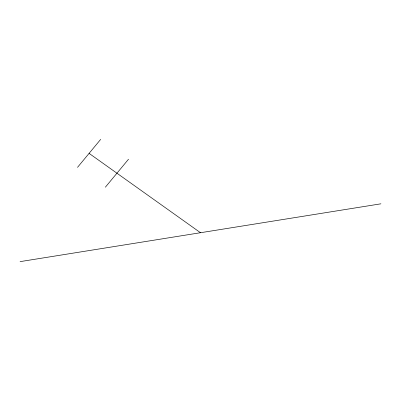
<?xml version="1.0" encoding="UTF-8"?>
<svg xmlns="http://www.w3.org/2000/svg" width="401" height="401" viewBox="0 0 401 401"><rect width="100%" height="100%" fill="white"/><g stroke="black" fill="none" stroke-linecap="round" stroke-linejoin="round"><path stroke-width="0.6" d="M77.498 167.377L100.681 139.363M105.348 187.217L128.536 159.202M20.05 261.637L380.95 203.808M89.092 153.372L200.5 232.725"/></g></svg>
